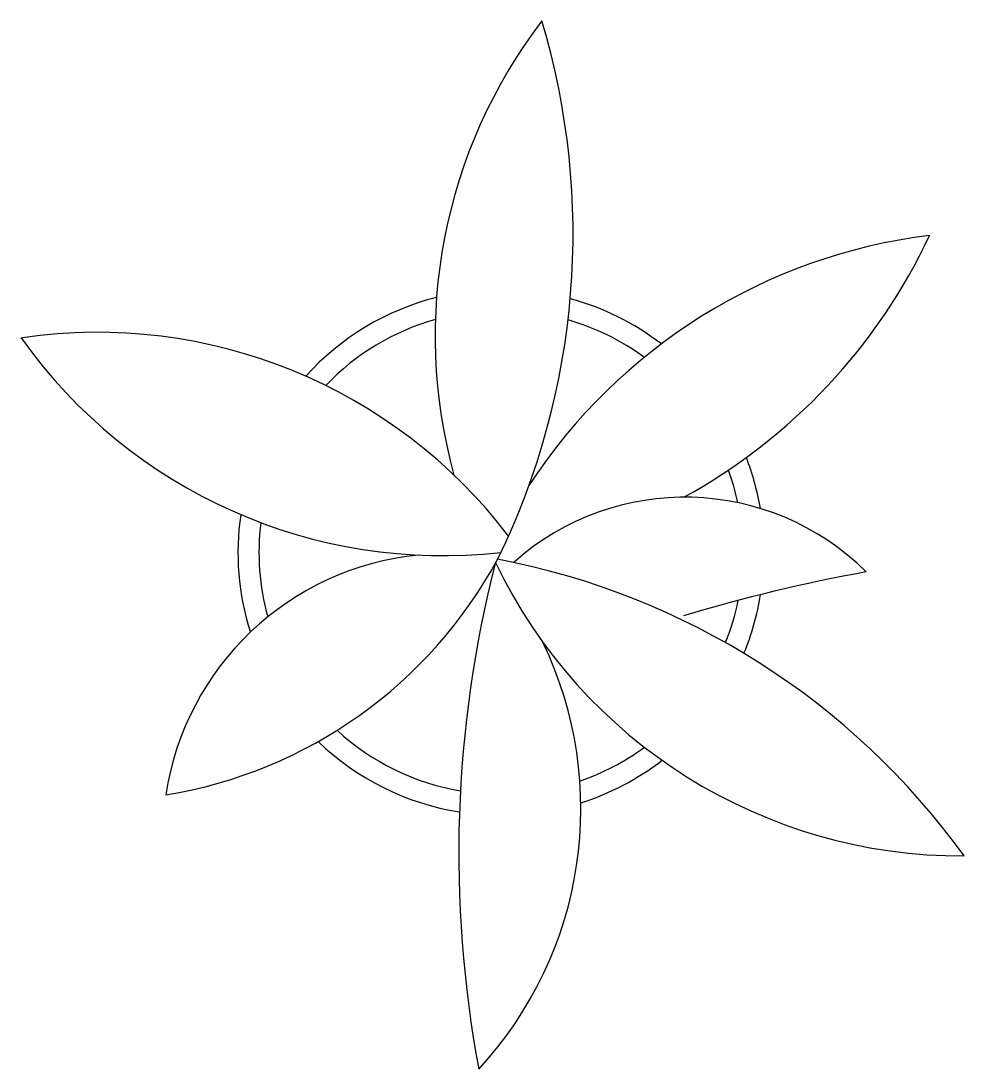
# Model space of a CAD drawing. Header units: millimetres. Extents: x 247.305 to 248.201, y 2611.053 to 2612.05.
import ezdxf

# ---------------------------------------------------------------- set-up
doc = ezdxf.new("R2010")
doc.units = ezdxf.units.MM
doc.header["$LTSCALE"] = 10
doc.layers.add('Vegetais', color=94, linetype='Continuous')

msp = doc.modelspace()

# ---------------------------------------------------------------- linework, layer by layer
at = {"layer": 'Vegetais'}
for p, q in [((247.30527, 2611.74837), (247.30683, 2611.7485)), ((247.30626, 2611.74716), (247.30527, 2611.74837))]:
    msp.add_line(p, q, dxfattribs=at)
for centre, radius, start, end in [((248.1928, 2611.74971), 0.49397, 142.61393, 195.48538), ((247.1252, 2611.84743), 0.70475, 334.04242, 16.67368), ((248.23468, 2611.31658), 0.53329, 97.09414, 146.89237), ((247.66908, 2612.08045), 0.5521, 298.83637, 334.84592), ((247.7061, 2612.03242), 0.49117, 215.50584, 276.47157), ((247.37769, 2611.26247), 0.49117, 37.26202, 98.29458), ((247.93632, 2611.35233), 0.24448, 45.18417, 131.74983), ((247.70934, 2611.27378), 0.26931, 95.60808, 171.46041), ((247.37237, 2611.74693), 0.43888, 279.26346, 331.71479), ((247.62596, 2610.84051), 0.70973, 35.81415, 79.27645), ((248.83751, 2611.25825), 1.11617, 165.66137, 190.59053), ((248.1993, 2611.74741), 0.49161, 205.6419, 270.25578), ((248.39096, 2609.96697), 1.58415, 100.26601, 106.73416), ((247.47274, 2611.30075), 0.36462, 317.22088, 25.70107)]:
    msp.add_arc(centre, radius, start, end, dxfattribs=at)
at = {"layer": 'Vegetais', "color": 2}
for radius, start, end in [(0.25, 104.17854, 137.9344), (0.25, 52.44002, 74.7485), (0.23, 105.73343, 136.40045), (0.23, 53.71778, 73.92345), (0.25, 9.60063, 21.14092), (0.23, 11.84433, 19.90261), (0.25, 171.72784, 197.67814), (0.23, 172.93085, 195.4738), (0.23, 338.09124, 348.54801), (0.25, 337.41898, 350.74711), (0.23, 227.36098, 260.35472), (0.25, 225.9986, 260.92631), (0.23, 289.01838, 306.34784), (0.25, 287.66241, 307.74714)]:
    msp.add_arc((247.76146, 2611.54439), radius, start, end, dxfattribs=at)

doc.saveas('drawing.dxf')
